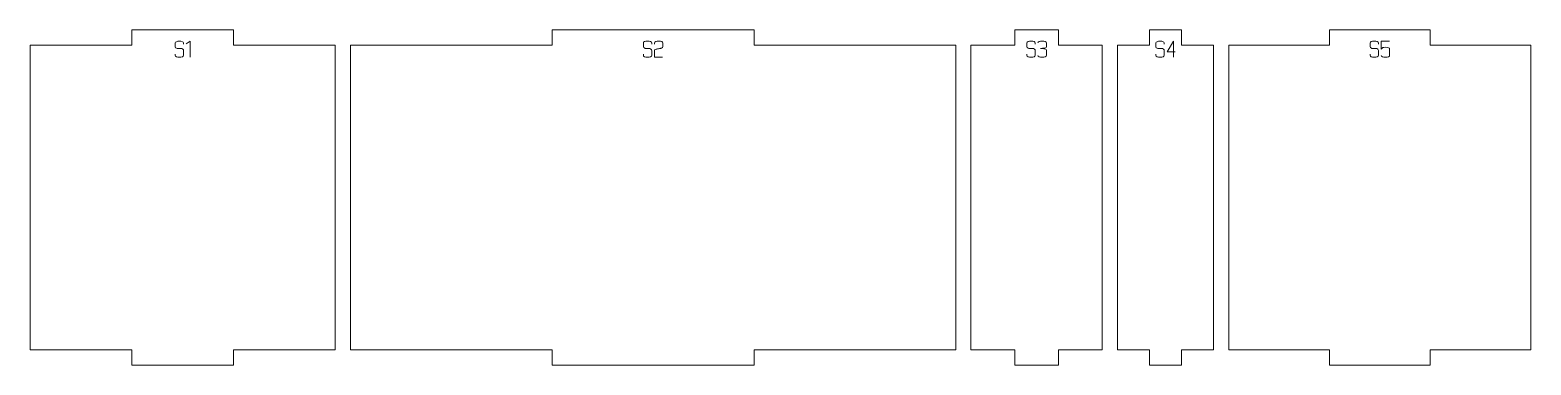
# Model space of a CAD drawing. Header units: centimetres. Extents: x -249 to 275, y -506 to 461.
# Drawn here: x 38 to 67.5, y -1.02 to 5.58 of the extents above; entities that cross this region are included whole.
import ezdxf

# ---------------------------------------------------------------- set-up
doc = ezdxf.new("R2010")
doc.units = ezdxf.units.CM
doc.header["$MEASUREMENT"] = 0
doc.layers.add('Capa 1', color=7, linetype='Continuous')

msp = doc.modelspace()

# ---------------------------------------------------------------- linework, layer by layer
at = {"layer": 'Capa 1', "color": 240, "lineweight": 9}
for points in [[(37.99708, 5.28157), (37.99708, 5.28157), (37.99708, -0.71843), (37.99708, -0.71843), (37.99708, -0.71843), (39.99771, -0.71843), (39.99771, -0.71843), (39.99771, -0.71843), (39.99771, -1.01843), (39.99771, -1.01843), (39.99771, -1.01843), (41.99833, -1.01843), (41.99833, -1.01843), (41.99833, -1.01843), (41.99833, -0.71843), (41.99833, -0.71843), (41.99833, -0.71843), (43.99896, -0.71843), (43.99896, -0.71843), (43.99896, -0.71843), (43.99896, 5.28157), (43.99896, 5.28157), (43.99896, 5.28157), (41.99833, 5.28157), (41.99833, 5.28157), (41.99833, 5.28157), (41.99833, 5.58157), (41.99833, 5.58157), (41.99833, 5.58157), (39.99771, 5.58157), (39.99771, 5.58157), (39.99771, 5.58157), (39.99771, 5.28157), (39.99771, 5.28157), (39.99771, 5.28157), (37.99708, 5.28157), (37.99708, 5.28157)], [(44.29896, 5.28157), (44.29896, 5.28157), (44.29896, -0.71843), (44.29896, -0.71843), (44.29896, -0.71843), (48.26421, -0.71843), (48.26421, -0.71843), (48.26421, -0.71843), (48.26421, -1.01843), (48.26421, -1.01843), (48.26421, -1.01843), (52.22947, -1.01843), (52.22947, -1.01843), (52.22947, -1.01843), (52.22947, -0.71843), (52.22947, -0.71843), (52.22947, -0.71843), (56.19472, -0.71843), (56.19472, -0.71843), (56.19472, -0.71843), (56.19472, 5.28157), (56.19472, 5.28157), (56.19472, 5.28157), (52.22947, 5.28157), (52.22947, 5.28157), (52.22947, 5.28157), (52.22947, 5.58157), (52.22947, 5.58157), (52.22947, 5.58157), (48.26421, 5.58157), (48.26421, 5.58157), (48.26421, 5.58157), (48.26421, 5.28157), (48.26421, 5.28157), (48.26421, 5.28157), (44.29896, 5.28157), (44.29896, 5.28157)], [(56.49472, 5.28157), (56.49472, 5.28157), (56.49472, -0.71843), (56.49472, -0.71843), (56.49472, -0.71843), (57.35491, -0.71843), (57.35491, -0.71843), (57.35491, -0.71843), (57.35491, -1.01843), (57.35491, -1.01843), (57.35491, -1.01843), (58.2151, -1.01843), (58.2151, -1.01843), (58.2151, -1.01843), (58.2151, -0.71843), (58.2151, -0.71843), (58.2151, -0.71843), (59.0753, -0.71843), (59.0753, -0.71843), (59.0753, -0.71843), (59.0753, 5.28157), (59.0753, 5.28157), (59.0753, 5.28157), (58.2151, 5.28157), (58.2151, 5.28157), (58.2151, 5.28157), (58.2151, 5.58157), (58.2151, 5.58157), (58.2151, 5.58157), (57.35491, 5.58157), (57.35491, 5.58157), (57.35491, 5.58157), (57.35491, 5.28157), (57.35491, 5.28157), (57.35491, 5.28157), (56.49472, 5.28157), (56.49472, 5.28157)], [(59.3753, 5.28157), (59.3753, 5.28157), (59.3753, -0.71843), (59.3753, -0.71843), (59.3753, -0.71843), (60.00416, -0.71843), (60.00416, -0.71843), (60.00416, -0.71843), (60.00416, -1.01843), (60.00416, -1.01843), (60.00416, -1.01843), (60.63303, -1.01843), (60.63303, -1.01843), (60.63303, -1.01843), (60.63303, -0.71843), (60.63303, -0.71843), (60.63303, -0.71843), (61.26189, -0.71843), (61.26189, -0.71843), (61.26189, -0.71843), (61.26189, 5.28157), (61.26189, 5.28157), (61.26189, 5.28157), (60.63303, 5.28157), (60.63303, 5.28157), (60.63303, 5.28157), (60.63303, 5.58157), (60.63303, 5.58157), (60.63303, 5.58157), (60.00416, 5.58157), (60.00416, 5.58157), (60.00416, 5.58157), (60.00416, 5.28157), (60.00416, 5.28157), (60.00416, 5.28157), (59.3753, 5.28157), (59.3753, 5.28157)], [(61.56189, 5.28157), (61.56189, 5.28157), (61.56189, -0.71843), (61.56189, -0.71843), (61.56189, -0.71843), (63.54244, -0.71843), (63.54244, -0.71843), (63.54244, -0.71843), (63.54244, -1.01843), (63.54244, -1.01843), (63.54244, -1.01843), (65.52299, -1.01843), (65.52299, -1.01843), (65.52299, -1.01843), (65.52299, -0.71843), (65.52299, -0.71843), (65.52299, -0.71843), (67.50354, -0.71843), (67.50354, -0.71843), (67.50354, -0.71843), (67.50354, 5.28157), (67.50354, 5.28157), (67.50354, 5.28157), (65.52299, 5.28157), (65.52299, 5.28157), (65.52299, 5.28157), (65.52299, 5.58157), (65.52299, 5.58157), (65.52299, 5.58157), (63.54244, 5.58157), (63.54244, 5.58157), (63.54244, 5.58157), (63.54244, 5.28157), (63.54244, 5.28157), (63.54244, 5.28157), (61.56189, 5.28157), (61.56189, 5.28157)]]:
    msp.add_open_spline(points, degree=3, knots=[0, 0, 0, 0, 0.08333333, 0.08333333, 0.08333333, 0.16666667, 0.16666667, 0.16666667, 0.25, 0.25, 0.25, 0.33333333, 0.33333333, 0.33333333, 0.41666667, 0.41666667, 0.41666667, 0.5, 0.5, 0.5, 0.58333333, 0.58333333, 0.58333333, 0.66666667, 0.66666667, 0.66666667, 0.75, 0.75, 0.75, 0.83333333, 0.83333333, 0.83333333, 0.91666667, 0.91666667, 0.91666667, 1, 1, 1, 1], dxfattribs=at)
at = {"layer": 'Capa 1', "color": 114, "lineweight": 9}
for points, knots in [([(40.85012, 5.10245), (40.85012, 5.10245), (40.85012, 5.07998), (40.85012, 5.07998), (40.85012, 5.0702), (40.85799, 5.06187), (40.87374, 5.05499), (40.88948, 5.04811), (40.90913, 5.04467), (40.93267, 5.04467), (40.95621, 5.04467), (40.97586, 5.04811), (40.9916, 5.05499), (41.00735, 5.06187), (41.01522, 5.0702), (41.01522, 5.07998), (41.01522, 5.07998), (41.01614, 5.17354), (41.01614, 5.17354), (41.01583, 5.20167), (40.99466, 5.21588), (40.95262, 5.21619), (40.91058, 5.2165), (40.88589, 5.21787), (40.87855, 5.22032), (40.8596, 5.22735), (40.85012, 5.23637), (40.85012, 5.24738), (40.85012, 5.24738), (40.85012, 5.3258), (40.85012, 5.3258), (40.85012, 5.33558), (40.85799, 5.34391), (40.87374, 5.35079), (40.88948, 5.35767), (40.90913, 5.36111), (40.93267, 5.36111), (40.95621, 5.36111), (40.97586, 5.35767), (40.9916, 5.35079), (41.00735, 5.34391), (41.01522, 5.33558), (41.01522, 5.3258), (41.01522, 5.3258), (41.01522, 5.30333), (41.01522, 5.30333), (41.01522, 5.30333), (41.01522, 5.3258), (41.01522, 5.3258), (41.01522, 5.33558), (41.00735, 5.34391), (40.9916, 5.35079), (40.97586, 5.35767), (40.95621, 5.36111), (40.93267, 5.36111), (40.90913, 5.36111), (40.88948, 5.35767), (40.87374, 5.35079), (40.85799, 5.34391), (40.85012, 5.33558), (40.85012, 5.3258), (40.85012, 5.3258), (40.85012, 5.24738), (40.85012, 5.24738), (40.85012, 5.23637), (40.8596, 5.22735), (40.87855, 5.22032), (40.88589, 5.21787), (40.91058, 5.2165), (40.95262, 5.21619), (40.99466, 5.21588), (41.01583, 5.20167), (41.01614, 5.17354), (41.01614, 5.17354), (41.01522, 5.07998), (41.01522, 5.07998), (41.01522, 5.0702), (41.00735, 5.06187), (40.9916, 5.05499), (40.97586, 5.04811), (40.95621, 5.04467), (40.93267, 5.04467), (40.90913, 5.04467), (40.88948, 5.04811), (40.87374, 5.05499), (40.85799, 5.06187), (40.85012, 5.0702), (40.85012, 5.07998), (40.85012, 5.07998), (40.85012, 5.10245), (40.85012, 5.10245)], [0, 0, 0, 0, 0.03333333, 0.03333333, 0.03333333, 0.06666667, 0.06666667, 0.06666667, 0.1, 0.1, 0.1, 0.13333333, 0.13333333, 0.13333333, 0.16666667, 0.16666667, 0.16666667, 0.2, 0.2, 0.2, 0.23333333, 0.23333333, 0.23333333, 0.26666667, 0.26666667, 0.26666667, 0.3, 0.3, 0.3, 0.33333333, 0.33333333, 0.33333333, 0.36666667, 0.36666667, 0.36666667, 0.4, 0.4, 0.4, 0.43333333, 0.43333333, 0.43333333, 0.46666667, 0.46666667, 0.46666667, 0.5, 0.5, 0.5, 0.53333333, 0.53333333, 0.53333333, 0.56666667, 0.56666667, 0.56666667, 0.6, 0.6, 0.6, 0.63333333, 0.63333333, 0.63333333, 0.66666667, 0.66666667, 0.66666667, 0.7, 0.7, 0.7, 0.73333333, 0.73333333, 0.73333333, 0.76666667, 0.76666667, 0.76666667, 0.8, 0.8, 0.8, 0.83333333, 0.83333333, 0.83333333, 0.86666667, 0.86666667, 0.86666667, 0.9, 0.9, 0.9, 0.93333333, 0.93333333, 0.93333333, 0.96666667, 0.96666667, 0.96666667, 1, 1, 1, 1]), ([(41.14592, 5.36157), (41.14592, 5.36157), (41.06979, 5.30883), (41.06979, 5.30883), (41.06979, 5.30883), (41.14592, 5.36157), (41.14592, 5.36157), (41.14592, 5.36157), (41.14592, 5.04467), (41.14592, 5.04467), (41.14592, 5.04467), (41.14592, 5.36157), (41.14592, 5.36157)], [0, 0, 0, 0, 0.25, 0.25, 0.25, 0.5, 0.5, 0.5, 0.75, 0.75, 0.75, 1, 1, 1, 1]), ([(50.05445, 5.10291), (50.05445, 5.10291), (50.05445, 5.08044), (50.05445, 5.08044), (50.05445, 5.07066), (50.06232, 5.06233), (50.07807, 5.05545), (50.09381, 5.04857), (50.11346, 5.04513), (50.137, 5.04513), (50.16054, 5.04513), (50.18019, 5.04857), (50.19593, 5.05545), (50.21168, 5.06233), (50.21955, 5.07066), (50.21955, 5.08044), (50.21955, 5.08044), (50.22047, 5.174), (50.22047, 5.174), (50.22016, 5.20213), (50.19899, 5.21634), (50.15695, 5.21665), (50.11491, 5.21696), (50.09022, 5.21833), (50.08288, 5.22078), (50.06393, 5.22781), (50.05445, 5.23683), (50.05445, 5.24784), (50.05445, 5.24784), (50.05445, 5.32626), (50.05445, 5.32626), (50.05445, 5.33604), (50.06232, 5.34437), (50.07807, 5.35125), (50.09381, 5.35813), (50.11346, 5.36157), (50.137, 5.36157), (50.16054, 5.36157), (50.18019, 5.35813), (50.19593, 5.35125), (50.21168, 5.34437), (50.21955, 5.33604), (50.21955, 5.32626), (50.21955, 5.32626), (50.21955, 5.30379), (50.21955, 5.30379), (50.21955, 5.30379), (50.21955, 5.32626), (50.21955, 5.32626), (50.21955, 5.33604), (50.21168, 5.34437), (50.19593, 5.35125), (50.18019, 5.35813), (50.16054, 5.36157), (50.137, 5.36157), (50.11346, 5.36157), (50.09381, 5.35813), (50.07807, 5.35125), (50.06232, 5.34437), (50.05445, 5.33604), (50.05445, 5.32626), (50.05445, 5.32626), (50.05445, 5.24784), (50.05445, 5.24784), (50.05445, 5.23683), (50.06393, 5.22781), (50.08288, 5.22078), (50.09022, 5.21833), (50.11491, 5.21696), (50.15695, 5.21665), (50.19899, 5.21634), (50.22016, 5.20213), (50.22047, 5.174), (50.22047, 5.174), (50.21955, 5.08044), (50.21955, 5.08044), (50.21955, 5.07066), (50.21168, 5.06233), (50.19593, 5.05545), (50.18019, 5.04857), (50.16054, 5.04513), (50.137, 5.04513), (50.11346, 5.04513), (50.09381, 5.04857), (50.07807, 5.05545), (50.06232, 5.06233), (50.05445, 5.07066), (50.05445, 5.08044), (50.05445, 5.08044), (50.05445, 5.10291), (50.05445, 5.10291)], [0, 0, 0, 0, 0.03333333, 0.03333333, 0.03333333, 0.06666667, 0.06666667, 0.06666667, 0.1, 0.1, 0.1, 0.13333333, 0.13333333, 0.13333333, 0.16666667, 0.16666667, 0.16666667, 0.2, 0.2, 0.2, 0.23333333, 0.23333333, 0.23333333, 0.26666667, 0.26666667, 0.26666667, 0.3, 0.3, 0.3, 0.33333333, 0.33333333, 0.33333333, 0.36666667, 0.36666667, 0.36666667, 0.4, 0.4, 0.4, 0.43333333, 0.43333333, 0.43333333, 0.46666667, 0.46666667, 0.46666667, 0.5, 0.5, 0.5, 0.53333333, 0.53333333, 0.53333333, 0.56666667, 0.56666667, 0.56666667, 0.6, 0.6, 0.6, 0.63333333, 0.63333333, 0.63333333, 0.66666667, 0.66666667, 0.66666667, 0.7, 0.7, 0.7, 0.73333333, 0.73333333, 0.73333333, 0.76666667, 0.76666667, 0.76666667, 0.8, 0.8, 0.8, 0.83333333, 0.83333333, 0.83333333, 0.86666667, 0.86666667, 0.86666667, 0.9, 0.9, 0.9, 0.93333333, 0.93333333, 0.93333333, 0.96666667, 0.96666667, 0.96666667, 1, 1, 1, 1]), ([(50.27366, 5.04513), (50.27366, 5.04513), (50.27366, 5.17767), (50.27366, 5.17767), (50.27458, 5.18959), (50.28543, 5.19876), (50.30622, 5.20518), (50.31478, 5.2058), (50.32296, 5.20679), (50.33076, 5.20817), (50.33855, 5.20954), (50.34643, 5.21099), (50.35438, 5.21252), (50.36905, 5.21497), (50.38029, 5.21696), (50.38808, 5.21848), (50.39588, 5.22001), (50.40345, 5.222), (50.41079, 5.22445), (50.42974, 5.23148), (50.43922, 5.2405), (50.43922, 5.2515), (50.43922, 5.2515), (50.43922, 5.32626), (50.43922, 5.32626), (50.43922, 5.33604), (50.43135, 5.34437), (50.4156, 5.35125), (50.39986, 5.35813), (50.38021, 5.36157), (50.35667, 5.36157), (50.33313, 5.36157), (50.31348, 5.35813), (50.29774, 5.35125), (50.28199, 5.34437), (50.27412, 5.33604), (50.27412, 5.32626), (50.27412, 5.32626), (50.27412, 5.30379), (50.27412, 5.30379), (50.27412, 5.30379), (50.27412, 5.32626), (50.27412, 5.32626), (50.27412, 5.33604), (50.28199, 5.34437), (50.29774, 5.35125), (50.31348, 5.35813), (50.33313, 5.36157), (50.35667, 5.36157), (50.38021, 5.36157), (50.39986, 5.35813), (50.4156, 5.35125), (50.43135, 5.34437), (50.43922, 5.33604), (50.43922, 5.32626), (50.43922, 5.32626), (50.43922, 5.2515), (50.43922, 5.2515), (50.43922, 5.2405), (50.42974, 5.23148), (50.41079, 5.22445), (50.40345, 5.222), (50.39588, 5.22001), (50.38808, 5.21848), (50.38029, 5.21696), (50.36905, 5.21497), (50.35438, 5.21252), (50.34643, 5.21099), (50.33855, 5.20954), (50.33076, 5.20817), (50.32296, 5.20679), (50.31478, 5.2058), (50.30622, 5.20518), (50.28543, 5.19876), (50.27458, 5.18959), (50.27366, 5.17767), (50.27366, 5.17767), (50.27366, 5.04513), (50.27366, 5.04513), (50.27366, 5.04513), (50.43051, 5.04513), (50.43051, 5.04513), (50.43051, 5.04513), (50.27366, 5.04513), (50.27366, 5.04513)], [0, 0, 0, 0, 0.03571429, 0.03571429, 0.03571429, 0.07142857, 0.07142857, 0.07142857, 0.10714286, 0.10714286, 0.10714286, 0.14285714, 0.14285714, 0.14285714, 0.17857143, 0.17857143, 0.17857143, 0.21428571, 0.21428571, 0.21428571, 0.25, 0.25, 0.25, 0.28571429, 0.28571429, 0.28571429, 0.32142857, 0.32142857, 0.32142857, 0.35714286, 0.35714286, 0.35714286, 0.39285714, 0.39285714, 0.39285714, 0.42857143, 0.42857143, 0.42857143, 0.46428571, 0.46428571, 0.46428571, 0.5, 0.5, 0.5, 0.53571429, 0.53571429, 0.53571429, 0.57142857, 0.57142857, 0.57142857, 0.60714286, 0.60714286, 0.60714286, 0.64285714, 0.64285714, 0.64285714, 0.67857143, 0.67857143, 0.67857143, 0.71428571, 0.71428571, 0.71428571, 0.75, 0.75, 0.75, 0.78571429, 0.78571429, 0.78571429, 0.82142857, 0.82142857, 0.82142857, 0.85714286, 0.85714286, 0.85714286, 0.89285714, 0.89285714, 0.89285714, 0.92857143, 0.92857143, 0.92857143, 0.96428571, 0.96428571, 0.96428571, 1, 1, 1, 1]), ([(57.59262, 5.10291), (57.59262, 5.10291), (57.59262, 5.08044), (57.59262, 5.08044), (57.59262, 5.07066), (57.60049, 5.06233), (57.61624, 5.05545), (57.63198, 5.04857), (57.65163, 5.04513), (57.67517, 5.04513), (57.69871, 5.04513), (57.71836, 5.04857), (57.7341, 5.05545), (57.74985, 5.06233), (57.75772, 5.07066), (57.75772, 5.08044), (57.75772, 5.08044), (57.75864, 5.174), (57.75864, 5.174), (57.75833, 5.20213), (57.73716, 5.21634), (57.69512, 5.21665), (57.65308, 5.21696), (57.62839, 5.21833), (57.62105, 5.22078), (57.6021, 5.22781), (57.59262, 5.23683), (57.59262, 5.24784), (57.59262, 5.24784), (57.59262, 5.32626), (57.59262, 5.32626), (57.59262, 5.33604), (57.60049, 5.34437), (57.61624, 5.35125), (57.63198, 5.35813), (57.65163, 5.36157), (57.67517, 5.36157), (57.69871, 5.36157), (57.71836, 5.35813), (57.7341, 5.35125), (57.74985, 5.34437), (57.75772, 5.33604), (57.75772, 5.32626), (57.75772, 5.32626), (57.75772, 5.30379), (57.75772, 5.30379), (57.75772, 5.30379), (57.75772, 5.32626), (57.75772, 5.32626), (57.75772, 5.33604), (57.74985, 5.34437), (57.7341, 5.35125), (57.71836, 5.35813), (57.69871, 5.36157), (57.67517, 5.36157), (57.65163, 5.36157), (57.63198, 5.35813), (57.61624, 5.35125), (57.60049, 5.34437), (57.59262, 5.33604), (57.59262, 5.32626), (57.59262, 5.32626), (57.59262, 5.24784), (57.59262, 5.24784), (57.59262, 5.23683), (57.6021, 5.22781), (57.62105, 5.22078), (57.62839, 5.21833), (57.65308, 5.21696), (57.69512, 5.21665), (57.73716, 5.21634), (57.75833, 5.20213), (57.75864, 5.174), (57.75864, 5.174), (57.75772, 5.08044), (57.75772, 5.08044), (57.75772, 5.07066), (57.74985, 5.06233), (57.7341, 5.05545), (57.71836, 5.04857), (57.69871, 5.04513), (57.67517, 5.04513), (57.65163, 5.04513), (57.63198, 5.04857), (57.61624, 5.05545), (57.60049, 5.06233), (57.59262, 5.07066), (57.59262, 5.08044), (57.59262, 5.08044), (57.59262, 5.10291), (57.59262, 5.10291)], [0, 0, 0, 0, 0.03333333, 0.03333333, 0.03333333, 0.06666667, 0.06666667, 0.06666667, 0.1, 0.1, 0.1, 0.13333333, 0.13333333, 0.13333333, 0.16666667, 0.16666667, 0.16666667, 0.2, 0.2, 0.2, 0.23333333, 0.23333333, 0.23333333, 0.26666667, 0.26666667, 0.26666667, 0.3, 0.3, 0.3, 0.33333333, 0.33333333, 0.33333333, 0.36666667, 0.36666667, 0.36666667, 0.4, 0.4, 0.4, 0.43333333, 0.43333333, 0.43333333, 0.46666667, 0.46666667, 0.46666667, 0.5, 0.5, 0.5, 0.53333333, 0.53333333, 0.53333333, 0.56666667, 0.56666667, 0.56666667, 0.6, 0.6, 0.6, 0.63333333, 0.63333333, 0.63333333, 0.66666667, 0.66666667, 0.66666667, 0.7, 0.7, 0.7, 0.73333333, 0.73333333, 0.73333333, 0.76666667, 0.76666667, 0.76666667, 0.8, 0.8, 0.8, 0.83333333, 0.83333333, 0.83333333, 0.86666667, 0.86666667, 0.86666667, 0.9, 0.9, 0.9, 0.93333333, 0.93333333, 0.93333333, 0.96666667, 0.96666667, 0.96666667, 1, 1, 1, 1]), ([(57.89484, 5.04513), (57.8713, 5.04513), (57.85165, 5.04857), (57.83591, 5.05545), (57.82016, 5.06233), (57.81229, 5.07066), (57.81229, 5.08044), (57.81229, 5.07066), (57.82016, 5.06233), (57.83591, 5.05545), (57.85165, 5.04857), (57.8713, 5.04513), (57.89484, 5.04513), (57.91838, 5.04513), (57.93803, 5.04857), (57.95377, 5.05545), (57.96952, 5.06233), (57.97739, 5.07066), (57.97739, 5.08044), (57.97739, 5.08044), (57.97739, 5.18363), (57.97739, 5.18363), (57.97739, 5.19189), (57.97173, 5.19907), (57.96042, 5.20518), (57.94911, 5.2113), (57.91594, 5.21543), (57.8609, 5.21757), (57.91563, 5.22093), (57.9485, 5.22491), (57.9595, 5.22949), (57.97051, 5.23408), (57.97647, 5.24157), (57.97739, 5.25196), (57.97739, 5.25196), (57.97739, 5.32626), (57.97739, 5.32626), (57.97739, 5.33604), (57.96952, 5.34437), (57.95377, 5.35125), (57.93803, 5.35813), (57.91838, 5.36157), (57.89484, 5.36157), (57.8713, 5.36157), (57.85165, 5.35813), (57.83591, 5.35125), (57.82016, 5.34437), (57.81229, 5.33604), (57.81229, 5.32626), (57.81229, 5.33604), (57.82016, 5.34437), (57.83591, 5.35125), (57.85165, 5.35813), (57.8713, 5.36157), (57.89484, 5.36157), (57.91838, 5.36157), (57.93803, 5.35813), (57.95377, 5.35125), (57.96952, 5.34437), (57.97739, 5.33604), (57.97739, 5.32626), (57.97739, 5.32626), (57.97739, 5.25196), (57.97739, 5.25196), (57.97647, 5.24157), (57.97051, 5.23408), (57.9595, 5.22949), (57.9485, 5.22491), (57.91563, 5.22093), (57.8609, 5.21757), (57.91594, 5.21543), (57.94911, 5.2113), (57.96042, 5.20518), (57.97173, 5.19907), (57.97739, 5.19189), (57.97739, 5.18363), (57.97739, 5.18363), (57.97739, 5.08044), (57.97739, 5.08044), (57.97739, 5.07066), (57.96952, 5.06233), (57.95377, 5.05545), (57.93803, 5.04857), (57.91838, 5.04513), (57.89484, 5.04513)], [0, 0, 0, 0, 0.03571429, 0.03571429, 0.03571429, 0.07142857, 0.07142857, 0.07142857, 0.10714286, 0.10714286, 0.10714286, 0.14285714, 0.14285714, 0.14285714, 0.17857143, 0.17857143, 0.17857143, 0.21428571, 0.21428571, 0.21428571, 0.25, 0.25, 0.25, 0.28571429, 0.28571429, 0.28571429, 0.32142857, 0.32142857, 0.32142857, 0.35714286, 0.35714286, 0.35714286, 0.39285714, 0.39285714, 0.39285714, 0.42857143, 0.42857143, 0.42857143, 0.46428571, 0.46428571, 0.46428571, 0.5, 0.5, 0.5, 0.53571429, 0.53571429, 0.53571429, 0.57142857, 0.57142857, 0.57142857, 0.60714286, 0.60714286, 0.60714286, 0.64285714, 0.64285714, 0.64285714, 0.67857143, 0.67857143, 0.67857143, 0.71428571, 0.71428571, 0.71428571, 0.75, 0.75, 0.75, 0.78571429, 0.78571429, 0.78571429, 0.82142857, 0.82142857, 0.82142857, 0.85714286, 0.85714286, 0.85714286, 0.89285714, 0.89285714, 0.89285714, 0.92857143, 0.92857143, 0.92857143, 0.96428571, 0.96428571, 0.96428571, 1, 1, 1, 1]), ([(60.12896, 5.10245), (60.12896, 5.10245), (60.12896, 5.07998), (60.12896, 5.07998), (60.12896, 5.0702), (60.13683, 5.06187), (60.15258, 5.05499), (60.16832, 5.04811), (60.18797, 5.04467), (60.21151, 5.04467), (60.23505, 5.04467), (60.2547, 5.04811), (60.27044, 5.05499), (60.28619, 5.06187), (60.29406, 5.0702), (60.29406, 5.07998), (60.29406, 5.07998), (60.29498, 5.17354), (60.29498, 5.17354), (60.29467, 5.20167), (60.2735, 5.21588), (60.23146, 5.21619), (60.18942, 5.2165), (60.16473, 5.21787), (60.15739, 5.22032), (60.13844, 5.22735), (60.12896, 5.23637), (60.12896, 5.24738), (60.12896, 5.24738), (60.12896, 5.3258), (60.12896, 5.3258), (60.12896, 5.33558), (60.13683, 5.34391), (60.15258, 5.35079), (60.16832, 5.35767), (60.18797, 5.36111), (60.21151, 5.36111), (60.23505, 5.36111), (60.2547, 5.35767), (60.27044, 5.35079), (60.28619, 5.34391), (60.29406, 5.33558), (60.29406, 5.3258), (60.29406, 5.3258), (60.29406, 5.30333), (60.29406, 5.30333), (60.29406, 5.30333), (60.29406, 5.3258), (60.29406, 5.3258), (60.29406, 5.33558), (60.28619, 5.34391), (60.27044, 5.35079), (60.2547, 5.35767), (60.23505, 5.36111), (60.21151, 5.36111), (60.18797, 5.36111), (60.16832, 5.35767), (60.15258, 5.35079), (60.13683, 5.34391), (60.12896, 5.33558), (60.12896, 5.3258), (60.12896, 5.3258), (60.12896, 5.24738), (60.12896, 5.24738), (60.12896, 5.23637), (60.13844, 5.22735), (60.15739, 5.22032), (60.16473, 5.21787), (60.18942, 5.2165), (60.23146, 5.21619), (60.2735, 5.21588), (60.29467, 5.20167), (60.29498, 5.17354), (60.29498, 5.17354), (60.29406, 5.07998), (60.29406, 5.07998), (60.29406, 5.0702), (60.28619, 5.06187), (60.27044, 5.05499), (60.2547, 5.04811), (60.23505, 5.04467), (60.21151, 5.04467), (60.18797, 5.04467), (60.16832, 5.04811), (60.15258, 5.05499), (60.13683, 5.06187), (60.12896, 5.0702), (60.12896, 5.07998), (60.12896, 5.07998), (60.12896, 5.10245), (60.12896, 5.10245)], [0, 0, 0, 0, 0.03333333, 0.03333333, 0.03333333, 0.06666667, 0.06666667, 0.06666667, 0.1, 0.1, 0.1, 0.13333333, 0.13333333, 0.13333333, 0.16666667, 0.16666667, 0.16666667, 0.2, 0.2, 0.2, 0.23333333, 0.23333333, 0.23333333, 0.26666667, 0.26666667, 0.26666667, 0.3, 0.3, 0.3, 0.33333333, 0.33333333, 0.33333333, 0.36666667, 0.36666667, 0.36666667, 0.4, 0.4, 0.4, 0.43333333, 0.43333333, 0.43333333, 0.46666667, 0.46666667, 0.46666667, 0.5, 0.5, 0.5, 0.53333333, 0.53333333, 0.53333333, 0.56666667, 0.56666667, 0.56666667, 0.6, 0.6, 0.6, 0.63333333, 0.63333333, 0.63333333, 0.66666667, 0.66666667, 0.66666667, 0.7, 0.7, 0.7, 0.73333333, 0.73333333, 0.73333333, 0.76666667, 0.76666667, 0.76666667, 0.8, 0.8, 0.8, 0.83333333, 0.83333333, 0.83333333, 0.86666667, 0.86666667, 0.86666667, 0.9, 0.9, 0.9, 0.93333333, 0.93333333, 0.93333333, 0.96666667, 0.96666667, 0.96666667, 1, 1, 1, 1]), ([(60.47842, 5.14923), (60.47842, 5.14923), (60.47842, 5.36157), (60.47842, 5.36157), (60.47842, 5.36157), (60.34863, 5.14923), (60.34863, 5.14923), (60.34863, 5.14923), (60.47842, 5.14923), (60.47842, 5.14923)], [0, 0, 0, 0, 0.33333333, 0.33333333, 0.33333333, 0.66666667, 0.66666667, 0.66666667, 1, 1, 1, 1]), ([(60.47842, 5.14923), (60.47842, 5.14923), (60.47842, 5.04467), (60.47842, 5.04467), (60.47842, 5.04467), (60.47842, 5.14923), (60.47842, 5.14923), (60.47842, 5.14923), (60.34863, 5.14923), (60.34863, 5.14923), (60.34863, 5.14923), (60.47842, 5.36157), (60.47842, 5.36157), (60.47842, 5.36157), (60.47842, 5.14923), (60.47842, 5.14923), (60.47842, 5.14923), (60.50823, 5.14923), (60.50823, 5.14923), (60.50823, 5.14923), (60.47842, 5.14923), (60.47842, 5.14923)], [0, 0, 0, 0, 0.14285714, 0.14285714, 0.14285714, 0.28571429, 0.28571429, 0.28571429, 0.42857143, 0.42857143, 0.42857143, 0.57142857, 0.57142857, 0.57142857, 0.71428571, 0.71428571, 0.71428571, 0.85714286, 0.85714286, 0.85714286, 1, 1, 1, 1]), ([(64.34033, 5.10291), (64.34033, 5.10291), (64.34033, 5.08044), (64.34033, 5.08044), (64.34033, 5.07066), (64.3482, 5.06233), (64.36395, 5.05545), (64.37969, 5.04857), (64.39934, 5.04513), (64.42288, 5.04513), (64.44642, 5.04513), (64.46607, 5.04857), (64.48181, 5.05545), (64.49756, 5.06233), (64.50543, 5.07066), (64.50543, 5.08044), (64.50543, 5.08044), (64.50635, 5.174), (64.50635, 5.174), (64.50604, 5.20213), (64.48487, 5.21634), (64.44283, 5.21665), (64.40079, 5.21696), (64.3761, 5.21833), (64.36876, 5.22078), (64.34981, 5.22781), (64.34033, 5.23683), (64.34033, 5.24784), (64.34033, 5.24784), (64.34033, 5.32626), (64.34033, 5.32626), (64.34033, 5.33604), (64.3482, 5.34437), (64.36395, 5.35125), (64.37969, 5.35813), (64.39934, 5.36157), (64.42288, 5.36157), (64.44642, 5.36157), (64.46607, 5.35813), (64.48181, 5.35125), (64.49756, 5.34437), (64.50543, 5.33604), (64.50543, 5.32626), (64.50543, 5.32626), (64.50543, 5.30379), (64.50543, 5.30379), (64.50543, 5.30379), (64.50543, 5.32626), (64.50543, 5.32626), (64.50543, 5.33604), (64.49756, 5.34437), (64.48181, 5.35125), (64.46607, 5.35813), (64.44642, 5.36157), (64.42288, 5.36157), (64.39934, 5.36157), (64.37969, 5.35813), (64.36395, 5.35125), (64.3482, 5.34437), (64.34033, 5.33604), (64.34033, 5.32626), (64.34033, 5.32626), (64.34033, 5.24784), (64.34033, 5.24784), (64.34033, 5.23683), (64.34981, 5.22781), (64.36876, 5.22078), (64.3761, 5.21833), (64.40079, 5.21696), (64.44283, 5.21665), (64.48487, 5.21634), (64.50604, 5.20213), (64.50635, 5.174), (64.50635, 5.174), (64.50543, 5.08044), (64.50543, 5.08044), (64.50543, 5.07066), (64.49756, 5.06233), (64.48181, 5.05545), (64.46607, 5.04857), (64.44642, 5.04513), (64.42288, 5.04513), (64.39934, 5.04513), (64.37969, 5.04857), (64.36395, 5.05545), (64.3482, 5.06233), (64.34033, 5.07066), (64.34033, 5.08044), (64.34033, 5.08044), (64.34033, 5.10291), (64.34033, 5.10291)], [0, 0, 0, 0, 0.03333333, 0.03333333, 0.03333333, 0.06666667, 0.06666667, 0.06666667, 0.1, 0.1, 0.1, 0.13333333, 0.13333333, 0.13333333, 0.16666667, 0.16666667, 0.16666667, 0.2, 0.2, 0.2, 0.23333333, 0.23333333, 0.23333333, 0.26666667, 0.26666667, 0.26666667, 0.3, 0.3, 0.3, 0.33333333, 0.33333333, 0.33333333, 0.36666667, 0.36666667, 0.36666667, 0.4, 0.4, 0.4, 0.43333333, 0.43333333, 0.43333333, 0.46666667, 0.46666667, 0.46666667, 0.5, 0.5, 0.5, 0.53333333, 0.53333333, 0.53333333, 0.56666667, 0.56666667, 0.56666667, 0.6, 0.6, 0.6, 0.63333333, 0.63333333, 0.63333333, 0.66666667, 0.66666667, 0.66666667, 0.7, 0.7, 0.7, 0.73333333, 0.73333333, 0.73333333, 0.76666667, 0.76666667, 0.76666667, 0.8, 0.8, 0.8, 0.83333333, 0.83333333, 0.83333333, 0.86666667, 0.86666667, 0.86666667, 0.9, 0.9, 0.9, 0.93333333, 0.93333333, 0.93333333, 0.96666667, 0.96666667, 0.96666667, 1, 1, 1, 1]), ([(64.64255, 5.04513), (64.61901, 5.04513), (64.59936, 5.04857), (64.58362, 5.05545), (64.56787, 5.06233), (64.56, 5.07066), (64.56, 5.08044), (64.56, 5.07066), (64.56787, 5.06233), (64.58362, 5.05545), (64.59936, 5.04857), (64.61901, 5.04513), (64.64255, 5.04513), (64.66609, 5.04513), (64.68574, 5.04857), (64.70148, 5.05545), (64.71723, 5.06233), (64.7251, 5.07066), (64.7251, 5.08044), (64.7251, 5.08044), (64.7251, 5.2061), (64.7251, 5.2061), (64.7251, 5.21589), (64.71723, 5.22422), (64.70148, 5.2311), (64.68574, 5.23798), (64.66609, 5.24142), (64.64255, 5.24142), (64.62115, 5.23958), (64.60464, 5.23713), (64.59302, 5.23408), (64.5814, 5.23102), (64.5704, 5.22169), (64.56, 5.2061), (64.56, 5.2061), (64.56, 5.36157), (64.56, 5.36157), (64.56, 5.36157), (64.7196, 5.36157), (64.7196, 5.36157), (64.7196, 5.36157), (64.56, 5.36157), (64.56, 5.36157), (64.56, 5.36157), (64.56, 5.2061), (64.56, 5.2061), (64.5704, 5.22169), (64.5814, 5.23102), (64.59302, 5.23408), (64.60464, 5.23713), (64.62115, 5.23958), (64.64255, 5.24142), (64.66609, 5.24142), (64.68574, 5.23798), (64.70148, 5.2311), (64.71723, 5.22422), (64.7251, 5.21589), (64.7251, 5.2061), (64.7251, 5.2061), (64.7251, 5.08044), (64.7251, 5.08044), (64.7251, 5.07066), (64.71723, 5.06233), (64.70148, 5.05545), (64.68574, 5.04857), (64.66609, 5.04513), (64.64255, 5.04513)], [0, 0, 0, 0, 0.04545455, 0.04545455, 0.04545455, 0.09090909, 0.09090909, 0.09090909, 0.13636364, 0.13636364, 0.13636364, 0.18181818, 0.18181818, 0.18181818, 0.22727273, 0.22727273, 0.22727273, 0.27272727, 0.27272727, 0.27272727, 0.31818182, 0.31818182, 0.31818182, 0.36363636, 0.36363636, 0.36363636, 0.40909091, 0.40909091, 0.40909091, 0.45454545, 0.45454545, 0.45454545, 0.5, 0.5, 0.5, 0.54545455, 0.54545455, 0.54545455, 0.59090909, 0.59090909, 0.59090909, 0.63636364, 0.63636364, 0.63636364, 0.68181818, 0.68181818, 0.68181818, 0.72727273, 0.72727273, 0.72727273, 0.77272727, 0.77272727, 0.77272727, 0.81818182, 0.81818182, 0.81818182, 0.86363636, 0.86363636, 0.86363636, 0.90909091, 0.90909091, 0.90909091, 0.95454545, 0.95454545, 0.95454545, 1, 1, 1, 1])]:
    msp.add_open_spline(points, degree=3, knots=knots, dxfattribs=at)

doc.saveas('drawing.dxf')
